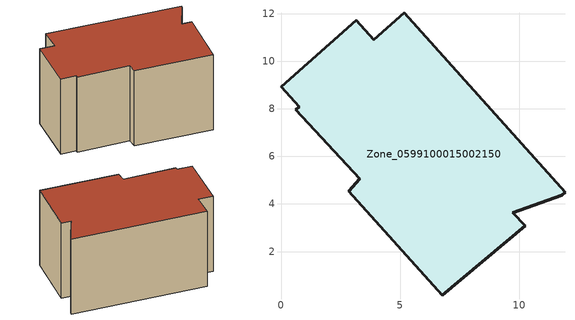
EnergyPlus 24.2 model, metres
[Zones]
Zone_0599100015002150
 floor ground (C_G): 11.93,4.49 11.8,4.37 9.74,3.62 10.26,3.08 6.78,0.16 2.85,4.54 3.31,5.06 0.62,7.97 0.76,8.09 0,8.93 3.17,11.72 3.9,10.9 5.17,12.04 z0.3
 wall outside (C_F): 3.9,10.9 3.17,11.72 0,8.93 0.76,8.09 0.62,7.97 3.31,5.06 2.85,4.54 6.78,0.16 10.26,3.08 9.74,3.62 11.8,4.37 11.93,4.49 5.17,12.04 3.9,10.9 z0.3:6.49
 roof outside (C_R): 11.8,4.37 11.93,4.49 5.17,12.04 3.9,10.9 3.17,11.72 0,8.93 0.76,8.09 0.62,7.97 3.31,5.06 2.85,4.54 6.78,0.16 10.26,3.08 9.74,3.62 z6.49
[BUILDING]
Pand.0599100015002150: North Axis=0; Terrain=City; Loads Convergence Tolerance Value=0.04; Temperature Convergence Tolerance Value=0.4; Solar Distribution=FullExterior; Maximum Number of Warmup Days=25; Minimum Number of Warmup Days=1
[Site:Location]
Rotterdam.The.Hague.AP_ZH_NLD Design_Conditions: Latitude=51.96; Longitude=4.45; Time Zone=1; Elevation=-4.5
[SITE:GROUNDTEMPERATURE:BUILDINGSURFACE]
18, 18, 18, 18, 18, 18, 18, 18, 18, 18, 18, 18
[MATERIAL] Thermal Absorptance=0.9; Solar Absorptance=0.7; Visible Absorptance=0.7
Name | Roughness | Thickness | Conductivity | Density | Specific Heat
G.D.1965 | MediumSmooth | 0.15 | 1 | 540 | 1210
F.D.1965 | Rough | 0.3 | 0.857143 | 1920 | 840
R.D.1965 | MediumRough | 0.2 | 0.08 | 1500 | 1000
[CONSTRUCTION]
C_G: G.D.1965
C_F: F.D.1965
C_R: R.D.1965
[ZONE]
Zone_0599100015002150: Type=1; Multiplier=1; Ceiling Height=Autocalculate; Volume=Autocalculate; Floor Area=autocalculate; Part of Total Floor Area=Yes
[ZONEINFILTRATION:DESIGNFLOWRATE]
Infil_Zone_0599100015002150: Zone or ZoneList or Space or SpaceList=Zone_0599100015002150; Schedule=AlwaysOn; Design Flow Rate Calculation Method=Flow/Area; Flow Rate per Floor Area=0.0042; Constant Term Coefficient=1; Temperature Term Coefficient=0; Velocity Term Coefficient=0; Velocity Squared Term Coefficient=0
[HVACTEMPLATE:ZONE:IDEALLOADSAIRSYSTEM]
Zone_0599100015002150: Maximum Heating Supply Air Temperature=50; Minimum Cooling Supply Air Temperature=13; Maximum Heating Supply Air Humidity Ratio=0.0156; Minimum Cooling Supply Air Humidity Ratio=0.0077; Heating Limit=NoLimit; Cooling Limit=NoLimit; Dehumidification Control Type=ConstantSensibleHeatRatio; Cooling Sensible Heat Ratio=0.7; Dehumidification Setpoint=60; Humidification Control Type=None; Humidification Setpoint=30; Outdoor Air Method=None; Outdoor Air Flow Rate per Person=0.00944; Outdoor Air Flow Rate per Zone Floor Area=0; Outdoor Air Flow Rate per Zone=0; Demand Controlled Ventilation Type=None; Outdoor Air Economizer Type=NoEconomizer; Heat Recovery Type=None; Sensible Heat Recovery Effectiveness=0.7; Latent Heat Recovery Effectiveness=0.65
[ZONECONTROL:THERMOSTAT]
ThermostatControl_Zone_0599100015002150: Zone or ZoneList=Zone_0599100015002150; Control Type Schedule=DualSetpointControlType; Control 1=Thermostat_Zone_0599100015002150; Temperature Difference Between Cutout And Setpoint=0
[THERMOSTATSETPOINT:DUALSETPOINT]
Thermostat_Zone_0599100015002150: Heating Setpoint Temperature Schedule=HeatingSetpoint_Zone_0599100015002150; Cooling Setpoint Temperature Schedule=CoolingSetpoint_Zone_0599100015002150
[SCHEDULE:COMPACT]
HeatingSetpoint_Zone_0599100015002150: Through: 12/31, For: AllDays, Until: 24:00, 21
CoolingSetpoint_Zone_0599100015002150: Through: 12/31, For: AllDays, Until: 24:00, 24
DualSetpointControlType: Through: 12/31, For: AllDays, Until: 24:00, 4
AlwaysOn: Through: 12/31, For: AllDays, Until: 24:00, 1
